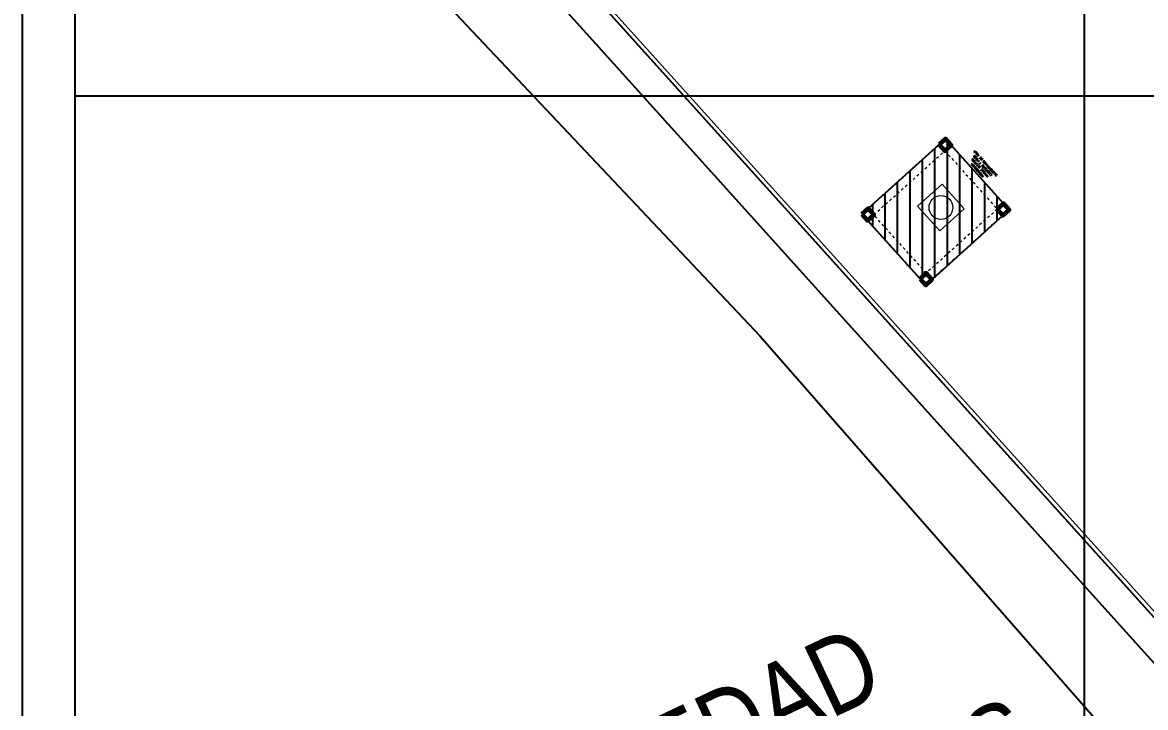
# Model space of a CAD drawing. Header units: metres. Extents: x -2639 to -2278, y 1912 to 2089.
# Drawn here: x -2547.02 to -2504.47, y 1993.72 to 2019.66 of the extents above; entities that cross this region are included whole.
import ezdxf

# ---------------------------------------------------------------- set-up
doc = ezdxf.new("R2010")
doc.units = ezdxf.units.M
doc.linetypes.add('CENTER', pattern=[50.8, 31.75, -6.35, 6.35, -6.35])
doc.linetypes.add('HIDDEN', pattern=[0.375, 0.25, -0.125])
doc.layers.add('0.1', color=1, linetype='Continuous')
doc.layers.add('4', color=5, linetype='Continuous')
for name, color, linetype, lineweight in [('muro00', 252, 'Continuous', 0), ('muro02', 3, 'Continuous', 18), ('muro08', 2, 'Continuous', 60), ('proyeccion', 5, 'HIDDEN', 13), ('VIAS', 8, 'HIDDEN', 9)]:
    doc.layers.add(name, color=color, linetype=linetype, lineweight=lineweight)
doc.styles.add('ARIAL NARROW', font='ARIALN.TTF')
doc.styles.add('COTA50', font='romans.shx', dxfattribs={"height": 0.5})
doc.styles.add('ROMANS', font='romans.shx')
doc.dimstyles.new('1-100', dxfattribs={"dimscale": 0.1, "dimtxt": 0.5, "dimasz": 1.2, "dimexe": 1, "dimexo": 1, "dimgap": 0.8, "dimtad": 1, "dimzin": 4, "dimdsep": 46, "dimtxsty": 'COTA50', "dimblk": 'ARCHTICK', "dimcen": 2.5, "dimdle": 1, "dimclrd": 1, "dimclre": 1, "dimclrt": 256, "dimadec": 0, "dimazin": 0, "dimtfac": 1, "dimtix": 1, "dimtmove": 2, "dimatfit": 3, "dimfxl": 0, "dimtolj": 1, "dimtzin": 4, "dimarcsym": 0})

# ---------------------------------------------------------------- blocks, each defined once
blk = doc.blocks.new('_ARCHTICK')
at = {"color": 0, "linetype": 'ByBlock', "const_width": 0.15}
blk.add_lwpolyline([(-0.5, -0.5), (0.5, 0.5)], dxfattribs=at)
blk = doc.blocks.new('*D59')
at = {"color": 1, "lineweight": -2}
for p, q in [((-2535.42, 2031.678), (-2536.284, 2030.898)), ((-2468.575, 1955.944), (-2536.277, 2031.04)), ((-2467.852, 1956.731), (-2468.716, 1955.952))]:
    blk.add_line(p, q, dxfattribs=at)
at = {"layer": 'Defpoints', "color": 0}
for p in [(-2535.346, 2031.745), (-2536.21, 2030.965), (-2467.778, 1956.798)]:
    blk.add_point(p, dxfattribs=at)
at = {"color": 1, "lineweight": -2, "xscale": 0.1199999999999999, "yscale": 0.1199999999999999, "zscale": 0.1199999999999999}
for p, rotation in [((-2536.21, 2030.965), 132.0361737343098), ((-2468.642, 1956.019), 312.0361737343098)]:
    blk.add_blockref('_ARCHTICK', p, dxfattribs=dict(at, rotation=rotation))
at = {"insert": (-2502.181, 1993.713), "char_height": 0.5, "attachment_point": 5, "rotation": 312.0362, "style": 'COTA50'}
blk.add_mtext('\\A1;100.91', dxfattribs=at)
blk = doc.blocks.new('CASCO ZETA GAS')
at = {"layer": 'muro02'}
for p, q in [((2112.02, 1226.402), (2011.113, 1226.402)), ((2011.263, 1226.252), (2100.403, 1226.252))]:
    blk.add_line(p, q, dxfattribs=at)
blk.add_lwpolyline([(2082.984, 1222.632), (2081.734, 1222.632), (2081.734, 1221.382), (2082.984, 1221.382)], close=True, dxfattribs=at)
blk.add_circle((2082.359, 1222.007), 0.45, dxfattribs=at)
at = {"layer": 'muro08'}
for points in [[(2080.887, 1224.402), (2080.567, 1224.402), (2080.567, 1224.082), (2080.887, 1224.082)], [(2084.177, 1224.402), (2083.857, 1224.402), (2083.857, 1224.082), (2084.177, 1224.082)], [(2080.887, 1220.462), (2080.567, 1220.462), (2080.567, 1220.142), (2080.887, 1220.142)], [(2084.177, 1220.462), (2083.857, 1220.462), (2083.857, 1220.142), (2084.177, 1220.142)]]:
    blk.add_lwpolyline(points, close=True, dxfattribs=at)
at = {"layer": 'proyeccion', "linetype": 'HIDDEN', "ltscale": 0.025}
for points in [[(2080.567, 1224.402), (2084.177, 1224.402), (2084.177, 1220.142), (2080.567, 1220.142)], [(2080.887, 1224.082), (2083.857, 1224.082), (2083.857, 1220.462), (2080.887, 1220.462)]]:
    blk.add_lwpolyline(points, close=True, dxfattribs=at)
at = {"layer": 'VIAS', "linetype": 'CENTER'}
blk.add_line((2083.97, 1220.638), (2083.97, 1220.638), dxfattribs=at)
at = {"layer": 'muro00', "insert": (2082.479, 1219.834), "char_height": 0.08, "attachment_point": 5, "style": 'ROMANS'}
blk.add_mtext_dynamic_manual_height_columns('PROYECCION\\PTANQUE ELEVADO EXISTENTE Y POZO SUBTERRANEO DE AGUA', width=1.49788, gutter_width=0.75, heights=[0], dxfattribs=at)

msp = doc.modelspace()

# ---------------------------------------------------------------- hatches: boundary and pattern name
at = {"layer": '0.1'}
h = msp.add_hatch(dxfattribs=at)
h.set_pattern_fill('_USER', color=4, scale=0.471202, angle=90, style=0, pattern_type=0)
h.set_pattern_definition([(90, (0, 0), (-0.471201605, 3e-17), [])])
h.paths.add_polyline_path([(-2515.2163, 2012.404), (-2512.799, 2009.7228), (-2509.635, 2012.5753), (-2512.0523, 2015.2565)])

# ---------------------------------------------------------------- linework, layer by layer
at = {"color": 253}
for p, q in [((-2506.7876, 1944.8946, -2.1894), (-2506.7876, 2087.1996, -2.1894)), ((-2357.4506, 2016.878), (-2545.0156, 2016.878))]:
    msp.add_line(p, q, dxfattribs=at)
at = {"color": 1}
msp.add_lwpolyline([(-2547.0156, 2089.1996), (-2277.5105, 2089.1996), (-2277.5105, 1911.9), (-2547.0156, 1911.9)], close=True, dxfattribs=at)
at = {"color": 5}
for points in [[(-2545.0156, 2087.1996), (-2357.4506, 2087.1996), (-2357.4506, 1944.8946), (-2545.0156, 1944.8946)], [(-2545.0156, 2087.1996), (-2279.5105, 2087.1996), (-2279.5105, 1913.9), (-2545.0156, 1913.9)]]:
    msp.add_lwpolyline(points, close=True, dxfattribs=at)
for points in [[(-2467.7776, 1956.798), (-2430.6712, 1990.2512), (-2498.2391, 2065.1978), (-2535.3455, 2031.7446), (-2467.7776, 1956.798)], [(-2515.2163, 2012.404), (-2512.799, 2009.7228), (-2509.635, 2012.5753), (-2512.0523, 2015.2565), (-2515.2163, 2012.404)]]:
    msp.add_lwpolyline(points)
at = {"elevation": -2.1894}
msp.add_lwpolyline([(-2535.3455, 2031.7446), (-2523.6476, 2042.2908), (-2507.7112, 2024.614), (-2482.3026, 2047.521), (-2430.6712, 1990.2512), (-2467.7776, 1956.798), (-2535.3455, 2031.7446)], dxfattribs=at)
at = {"color": 2}
msp.add_lwpolyline([(-2536.7958, 2026.5748), (-2519.0774, 2007.7993), (-2501.0696, 1987.2414), (-2489.2156, 1973.6816), (-2485.8476, 1976.8413)], dxfattribs=at)

# ---------------------------------------------------------------- block references
at = {"rotation": 132.0361737343117}
msp.add_blockref('CASCO ZETA GAS', (-210.2615, 1284.2983), dxfattribs=at)

# ---------------------------------------------------------------- texts
at = {"layer": '4', "color": 1, "linetype": 'Continuous', "style": 'ARIAL NARROW'}
for s, height, p in [('PROPIEDAD', 2.89278, (-2531.8868, 1985.9809)), ('DE TERCEROS', 2.892775, (-2530.0413, 1981.389))]:
    msp.add_text(s, height=height, rotation=25.24111, dxfattribs=at).set_placement(p)

# ---------------------------------------------------------------- dimensions: what is measured, and where the dimension line sits
dim = msp.add_aligned_dim(p1=(-2467.7776, 1956.798), p2=(-2535.3455, 2031.7446), distance=1.1638, dimstyle='1-100')
dim.commit()
dim.dimension.update_dxf_attribs({"geometry": '*D59', "text_midpoint": (-2502.1809, 1993.713)})

doc.saveas('drawing.dxf')
